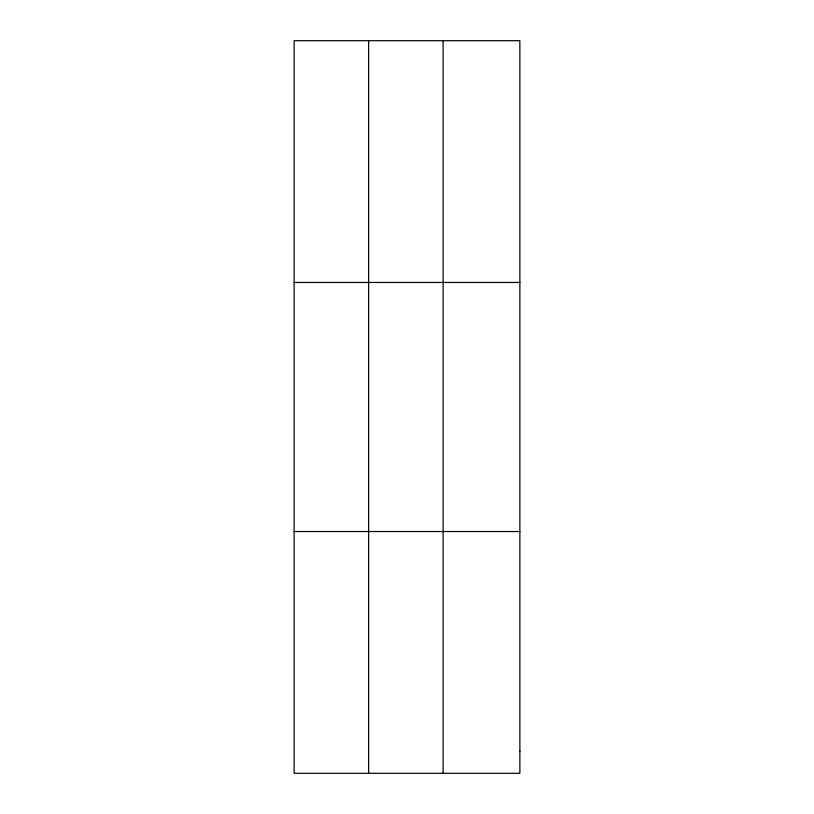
<?xml version="1.0" encoding="UTF-8"?>
<svg xmlns="http://www.w3.org/2000/svg" width="814" height="814" viewBox="0 0 814 814"><rect width="100%" height="100%" fill="white"/><g stroke="black" fill="none" stroke-linecap="round" stroke-linejoin="round"><path stroke-width="1.22" d="M368.62 773.3L368.62 40.7M443.121 773.3L443.121 40.7M294.129 282.458L519.871 282.458M294.129 531.542L519.871 531.542M519.871 751.322L519.871 773.3L294.129 773.3L294.129 40.7L519.871 40.7L519.871 751.322"/></g></svg>
